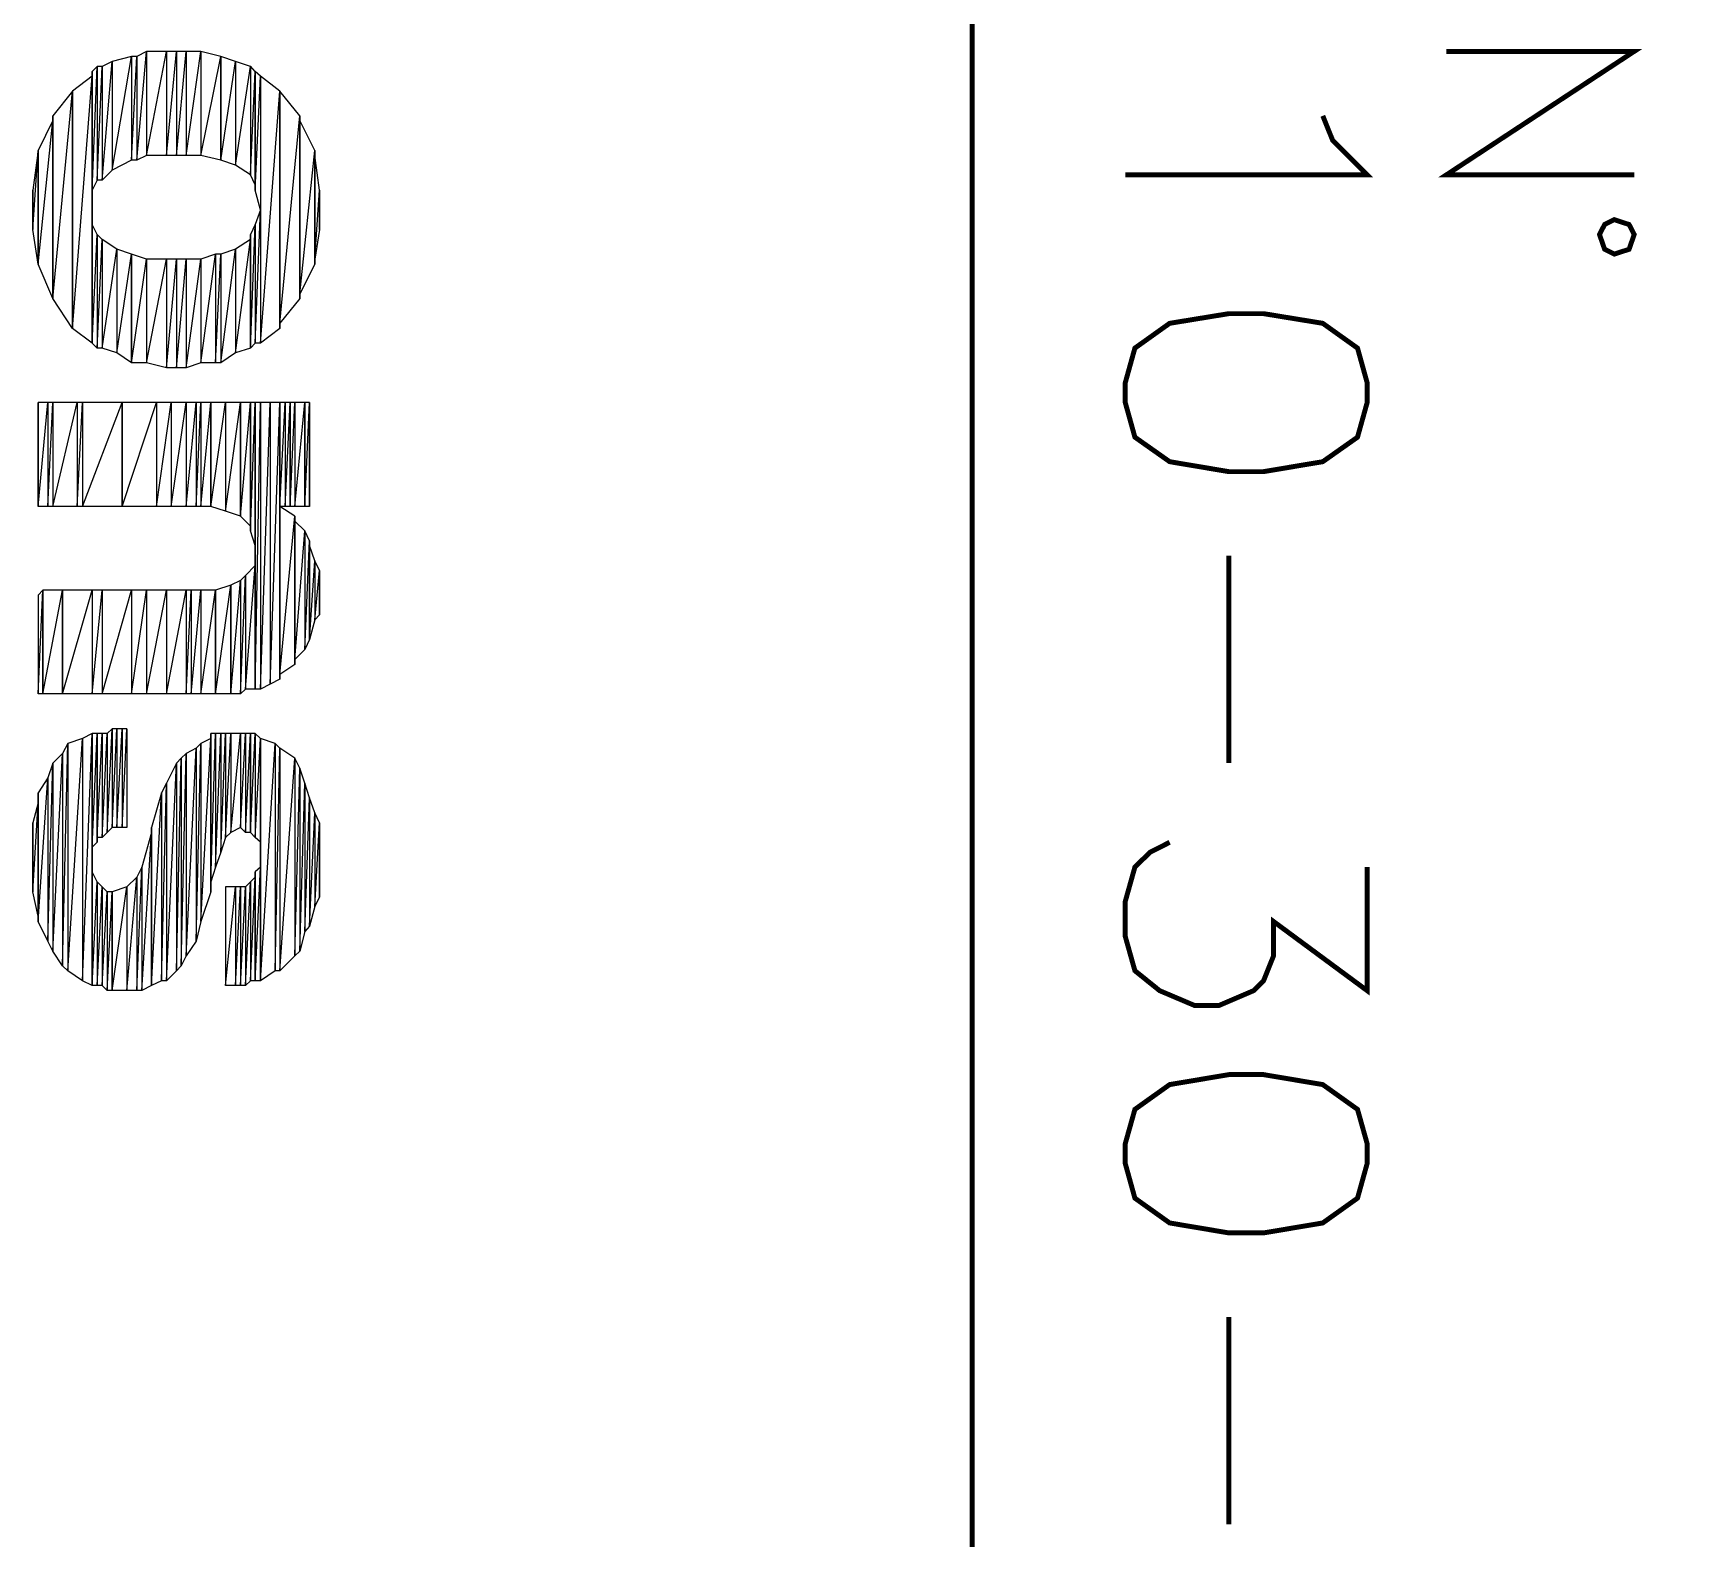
# Model space of a CAD drawing. Extents: x 0.1 to 11.6, y 0.2 to 16.4.
# Drawn here: x 1.1092 to 1.3867, y 1.3485 to 1.6023 of the extents above; entities that cross this region are included whole.
import ezdxf

# ---------------------------------------------------------------- set-up
doc = ezdxf.new("R2010")
doc.units = 0
doc.header["$MEASUREMENT"] = 0

msp = doc.modelspace()

# ---------------------------------------------------------------- linework, layer by layer
at = {"color": 0, "const_width": 0.000833}
for points in [[(1.26752, 11.3108), (1.26752, 0.54834)], [(1.34749, 1.59918), (1.37918, 1.59918), (1.34749, 1.57835), (1.37918, 1.57835)], [(1.32666, 1.58832), (1.32834, 1.58415), (1.33415, 1.57835), (1.29335, 1.57835)], [(1.31082, 1.51417), (1.31082, 1.47917)], [(1.33415, 1.46164), (1.33415, 1.44081), (1.31836, 1.45247), (1.31836, 1.44667), (1.31668, 1.44249), (1.315, 1.44081), (1.30919, 1.43832), (1.30501, 1.43832), (1.29915, 1.44081), (1.29498, 1.44417), (1.29335, 1.44997), (1.29335, 1.45583), (1.29498, 1.46164), (1.29753, 1.46414), (1.30084, 1.46582)], [(1.31082, 1.3858), (1.31082, 1.3508)]]:
    msp.add_lwpolyline(points, dxfattribs=at)
for points in [[(1.26752, 0.54834), (1.81168, 0.54834), (1.26752, 0.54834), (1.81168, 0.54834), (1.81168, 1.81581), (1.26752, 1.81581), (1.26752, 0.54834)], [(1.37581, 1.565), (1.37831, 1.56581), (1.37918, 1.56831), (1.37831, 1.56999), (1.37581, 1.57081), (1.37419, 1.56999), (1.37332, 1.56831), (1.37419, 1.56581), (1.37581, 1.565)], [(1.33415, 1.54329), (1.33252, 1.54915), (1.32666, 1.55333), (1.31668, 1.55496), (1.31082, 1.55496), (1.30084, 1.55333), (1.29498, 1.54915), (1.29335, 1.54329), (1.29335, 1.53999), (1.29498, 1.53413), (1.30084, 1.53), (1.31082, 1.52832), (1.31668, 1.52832), (1.32666, 1.53), (1.33252, 1.53413), (1.33415, 1.53999), (1.33415, 1.54329)], [(1.33415, 1.41499), (1.33252, 1.42079), (1.32666, 1.42497), (1.31668, 1.42665), (1.31082, 1.42665), (1.30084, 1.42497), (1.29498, 1.42079), (1.29335, 1.41499), (1.29335, 1.41168), (1.29498, 1.40582), (1.30084, 1.40164), (1.31082, 1.39996), (1.31668, 1.39996), (1.32666, 1.40164), (1.33252, 1.40582), (1.33415, 1.41168), (1.33415, 1.41499)]]:
    msp.add_lwpolyline(points, close=True, dxfattribs=at)
at = {"color": 0}
for points in [[(1.12831, 1.59918), (1.12668, 1.59831), (1.12668, 1.58083)], [(1.12831, 1.59918), (1.12831, 1.58165), (1.12668, 1.58083)], [(1.13167, 1.59918), (1.12831, 1.59918), (1.12831, 1.58165)], [(1.13167, 1.59918), (1.13167, 1.58165), (1.12831, 1.58165)], [(1.13336, 1.59918), (1.13167, 1.59918), (1.13167, 1.58165)], [(1.13336, 1.59918), (1.13336, 1.58165), (1.13167, 1.58165)], [(1.13498, 1.59918), (1.13336, 1.59918), (1.13336, 1.58165)], [(1.13498, 1.59918), (1.13498, 1.58165), (1.13336, 1.58165)], [(1.13748, 1.59918), (1.13498, 1.59918), (1.13498, 1.58165)], [(1.13748, 1.59918), (1.13748, 1.58165), (1.13498, 1.58165)], [(1.14084, 1.59831), (1.13748, 1.59918), (1.13748, 1.58165)], [(1.12001, 1.59663), (1.11914, 1.59581), (1.11914, 1.57579)], [(1.12001, 1.59663), (1.12001, 1.57747), (1.11914, 1.57579)], [(1.12082, 1.59663), (1.12001, 1.59663), (1.12001, 1.57747)], [(1.12082, 1.59663), (1.12082, 1.57747), (1.12001, 1.57747)], [(1.1225, 1.5975), (1.12082, 1.59663), (1.12082, 1.57747)], [(1.1225, 1.5975), (1.1225, 1.57915), (1.12082, 1.57747)], [(1.12581, 1.59831), (1.1225, 1.5975), (1.1225, 1.57915)], [(1.12581, 1.59831), (1.12581, 1.58083), (1.1225, 1.57915)], [(1.12668, 1.59831), (1.12581, 1.59831), (1.12581, 1.58083)], [(1.12668, 1.59831), (1.12668, 1.58083), (1.12581, 1.58083)], [(1.14084, 1.59831), (1.14084, 1.58083), (1.13748, 1.58165)], [(1.14334, 1.5975), (1.14084, 1.59831), (1.14084, 1.58083)], [(1.14084, 1.59831), (1.14084, 1.58083)], [(1.14084, 1.59831), (1.14084, 1.58083)], [(1.14334, 1.5975), (1.14334, 1.57997), (1.14084, 1.58083)], [(1.14583, 1.59663), (1.14334, 1.5975), (1.14334, 1.57997)], [(1.14583, 1.59663), (1.14583, 1.57835), (1.14334, 1.57997)], [(1.14665, 1.59581), (1.14583, 1.59668), (1.14583, 1.57835)], [(1.11914, 1.595), (1.11583, 1.5925), (1.11583, 1.55246)], [(1.11914, 1.595), (1.11914, 1.54997), (1.11583, 1.55246)], [(1.11914, 1.59581), (1.11914, 1.57249)], [(1.11914, 1.59581), (1.11914, 1.57249)], [(1.14665, 1.59581), (1.14665, 1.57667), (1.14583, 1.57835)], [(1.14752, 1.595), (1.14665, 1.59581), (1.14665, 1.57579)], [(1.14665, 1.59581), (1.14665, 1.57667)], [(1.14665, 1.59581), (1.14665, 1.57585), (1.14665, 1.57667)], [(1.14752, 1.595), (1.14752, 1.57249), (1.14665, 1.57579)], [(1.15082, 1.5925), (1.14752, 1.595), (1.14752, 1.54997)], [(1.11583, 1.5925), (1.11252, 1.58832), (1.11252, 1.55751)], [(1.11583, 1.5925), (1.11583, 1.55246), (1.11252, 1.55751)], [(1.11583, 1.5925), (1.11583, 1.55246)], [(1.11583, 1.5925), (1.11583, 1.55246)], [(1.15082, 1.5925), (1.15082, 1.55246), (1.14752, 1.54997)], [(1.15419, 1.58832), (1.15082, 1.5925), (1.15082, 1.55333)], [(1.15082, 1.5925), (1.15082, 1.55246)], [(1.15082, 1.5925), (1.15082, 1.55246)], [(1.11252, 1.58832), (1.11252, 1.55751)], [(1.11252, 1.58832), (1.11252, 1.55751)], [(1.15419, 1.58832), (1.15419, 1.55751), (1.15082, 1.55333)], [(1.15419, 1.58751), (1.15419, 1.58832), (1.15419, 1.55751)], [(1.11252, 1.58751), (1.11003, 1.58247), (1.11003, 1.56332)], [(1.11252, 1.58751), (1.11252, 1.55751), (1.11003, 1.56332)], [(1.15668, 1.58247), (1.15419, 1.58751), (1.15419, 1.55832)], [(1.15419, 1.58751), (1.15419, 1.55751)], [(1.11003, 1.58247), (1.10916, 1.57579), (1.10916, 1.56917)], [(1.11003, 1.58247), (1.11003, 1.56332), (1.10916, 1.56917)], [(1.11003, 1.58247), (1.11003, 1.56332)], [(1.11003, 1.58247), (1.11003, 1.56332)], [(1.15668, 1.58247), (1.15668, 1.56332), (1.15419, 1.55832)], [(1.15668, 1.58165), (1.15668, 1.58247), (1.15668, 1.56332)], [(1.1575, 1.57579), (1.15668, 1.58165), (1.15668, 1.56412)], [(1.15668, 1.58165), (1.15668, 1.56332)], [(1.10916, 1.57579), (1.10916, 1.56917)], [(1.1575, 1.57579), (1.1575, 1.56917), (1.15668, 1.56412)], [(1.1575, 1.57579), (1.1575, 1.57417)], [(1.1575, 1.57579), (1.1575, 1.56917)], [(1.1575, 1.57579), (1.1575, 1.56917)], [(1.11914, 1.56999), (1.11914, 1.57249), (1.11914, 1.54997)], [(1.14752, 1.57249), (1.14665, 1.56999), (1.14665, 1.54997)], [(1.14752, 1.57249), (1.14752, 1.54997), (1.14665, 1.54997)], [(1.12001, 1.56831), (1.11914, 1.56999), (1.11914, 1.54997)], [(1.11914, 1.56999), (1.11914, 1.54997)], [(1.14665, 1.56999), (1.14583, 1.56831), (1.14583, 1.54915)], [(1.14665, 1.56999), (1.14665, 1.54997), (1.14583, 1.54915)], [(1.12001, 1.56831), (1.12001, 1.54915), (1.11914, 1.54997)], [(1.12082, 1.56749), (1.12001, 1.56831), (1.12001, 1.54915)], [(1.12082, 1.56749), (1.12082, 1.54915), (1.12001, 1.54915)], [(1.12332, 1.56581), (1.12082, 1.56749), (1.12082, 1.54915)], [(1.12332, 1.56581), (1.12332, 1.54833), (1.12082, 1.54915)], [(1.12581, 1.565), (1.12332, 1.56581), (1.12332, 1.54833)], [(1.14334, 1.56581), (1.14084, 1.565), (1.14084, 1.54665)], [(1.14334, 1.56581), (1.14334, 1.54833), (1.14084, 1.54665)], [(1.14583, 1.56749), (1.14334, 1.56581), (1.14334, 1.54833)], [(1.14583, 1.56749), (1.14583, 1.54915), (1.14334, 1.54833)], [(1.14583, 1.56831), (1.14583, 1.54915)], [(1.14583, 1.56831), (1.14583, 1.54915)], [(1.12581, 1.565), (1.12581, 1.54665), (1.12332, 1.54833)], [(1.12831, 1.56412), (1.12581, 1.565), (1.12581, 1.54665)], [(1.12581, 1.565), (1.12581, 1.54665)], [(1.12581, 1.565), (1.12581, 1.54665)], [(1.12831, 1.56412), (1.12831, 1.54665), (1.12581, 1.54665)], [(1.13167, 1.56412), (1.12831, 1.56412), (1.12831, 1.54665)], [(1.13167, 1.56412), (1.13167, 1.54585), (1.12831, 1.54665)], [(1.13336, 1.56412), (1.13167, 1.56412), (1.13167, 1.54585)], [(1.13336, 1.56412), (1.13336, 1.54585), (1.13167, 1.54585)], [(1.13498, 1.56412), (1.13336, 1.56412), (1.13336, 1.54585)], [(1.13498, 1.56412), (1.13498, 1.54585), (1.13336, 1.54585)], [(1.13748, 1.56412), (1.13498, 1.56412), (1.13498, 1.54585)], [(1.13748, 1.56412), (1.13748, 1.54665), (1.13498, 1.54585)], [(1.13997, 1.565), (1.13748, 1.56412), (1.13748, 1.54665)], [(1.13997, 1.565), (1.13997, 1.54665), (1.13748, 1.54665)], [(1.14084, 1.565), (1.13997, 1.565), (1.13997, 1.54665)], [(1.14084, 1.565), (1.14084, 1.54665), (1.13997, 1.54665)], [(1.11165, 1.53999), (1.11003, 1.53999), (1.11003, 1.52246)], [(1.11165, 1.53999), (1.11165, 1.52246), (1.11003, 1.52246)], [(1.11003, 1.53999), (1.11003, 1.52333)], [(1.11003, 1.53999), (1.11003, 1.52246), (1.11003, 1.52333)], [(1.11252, 1.53999), (1.11165, 1.53999), (1.11165, 1.52246)], [(1.11252, 1.53999), (1.11252, 1.52246), (1.11165, 1.52246)], [(1.11664, 1.53999), (1.11252, 1.53999), (1.11252, 1.52246)], [(1.11664, 1.53999), (1.11664, 1.52246), (1.11252, 1.52246)], [(1.11751, 1.53999), (1.11664, 1.53999), (1.11664, 1.52246)], [(1.11751, 1.53999), (1.11751, 1.52246), (1.11664, 1.52246)], [(1.12419, 1.53999), (1.11751, 1.53999), (1.11751, 1.52246)], [(1.12419, 1.53999), (1.12419, 1.52246), (1.11751, 1.52246)], [(1.12999, 1.53999), (1.12419, 1.53999), (1.12419, 1.52246)], [(1.12999, 1.53999), (1.12999, 1.52246), (1.12419, 1.52246)], [(1.12419, 1.53999), (1.12419, 1.52246)], [(1.12419, 1.53999), (1.12419, 1.52246)], [(1.13249, 1.53999), (1.12999, 1.53999), (1.12999, 1.52246)], [(1.13249, 1.53999), (1.13249, 1.52246), (1.12999, 1.52246)], [(1.13498, 1.53999), (1.13249, 1.53999), (1.13249, 1.52246)], [(1.13498, 1.53999), (1.13498, 1.52246), (1.13249, 1.52246)], [(1.13666, 1.53999), (1.13498, 1.53999), (1.13498, 1.52246)], [(1.13666, 1.53999), (1.13666, 1.52246), (1.13498, 1.52246)], [(1.13748, 1.53999), (1.13666, 1.53999), (1.13666, 1.52246)], [(1.13748, 1.53999), (1.13748, 1.52246), (1.13666, 1.52246)], [(1.13916, 1.53999), (1.13748, 1.53999), (1.13748, 1.52246)], [(1.13916, 1.53999), (1.13916, 1.52246), (1.13748, 1.52246)], [(1.14166, 1.53999), (1.13916, 1.53999), (1.13916, 1.52246)], [(1.14166, 1.53999), (1.14166, 1.52165), (1.13916, 1.52246)], [(1.13916, 1.53999), (1.13916, 1.52246)], [(1.13916, 1.53999), (1.13916, 1.52246)], [(1.14415, 1.53999), (1.14166, 1.53999), (1.14166, 1.52165)], [(1.14415, 1.53999), (1.14415, 1.52083), (1.14166, 1.52165)], [(1.14583, 1.53999), (1.14415, 1.53999), (1.14415, 1.52083)], [(1.14583, 1.53999), (1.14583, 1.51915), (1.14415, 1.52083)], [(1.14415, 1.53999), (1.14415, 1.52083)], [(1.14415, 1.53999), (1.14415, 1.52083)], [(1.14665, 1.53999), (1.14583, 1.53999), (1.14583, 1.51833)], [(1.14665, 1.53999), (1.14665, 1.51585), (1.14583, 1.51833)], [(1.14583, 1.53999), (1.14583, 1.51915)], [(1.14583, 1.53999), (1.14583, 1.51833), (1.14583, 1.51915)], [(1.14752, 1.53999), (1.14665, 1.53999), (1.14665, 1.49164)], [(1.14752, 1.53999), (1.14752, 1.49164), (1.14665, 1.49164)], [(1.14665, 1.53999), (1.14665, 1.49164)], [(1.14665, 1.53999), (1.14665, 1.49164)], [(1.14665, 1.53999), (1.14665, 1.51585)], [(1.14665, 1.53999), (1.14665, 1.51497), (1.14665, 1.51585)], [(1.14914, 1.53999), (1.14752, 1.53999), (1.14752, 1.49164)], [(1.14914, 1.53999), (1.14914, 1.49246), (1.14752, 1.49164)], [(1.15082, 1.53999), (1.14914, 1.53999), (1.14914, 1.49246)], [(1.15082, 1.53999), (1.15082, 1.49333), (1.14914, 1.49246)], [(1.15169, 1.53999), (1.15082, 1.53999), (1.15082, 1.52246)], [(1.15169, 1.53999), (1.15169, 1.52246), (1.15082, 1.52246)], [(1.15082, 1.53999), (1.15082, 1.49333)], [(1.15082, 1.53999), (1.15082, 1.49333)], [(1.15082, 1.53999), (1.15082, 1.49333)], [(1.15082, 1.53999), (1.15082, 1.49333)], [(1.15251, 1.53999), (1.15169, 1.53999), (1.15169, 1.52246)], [(1.15251, 1.53999), (1.15251, 1.52246), (1.15169, 1.52246)], [(1.15332, 1.53999), (1.15251, 1.53999), (1.15251, 1.52246)], [(1.15332, 1.53999), (1.15332, 1.52246), (1.15251, 1.52246)], [(1.15251, 1.53999), (1.15251, 1.52246)], [(1.15251, 1.53999), (1.15251, 1.52246)], [(1.155, 1.53999), (1.15332, 1.53999), (1.15332, 1.52246)], [(1.155, 1.53999), (1.155, 1.52246), (1.15332, 1.52246)], [(1.15582, 1.53999), (1.155, 1.53999), (1.155, 1.52246)], [(1.15582, 1.53999), (1.15582, 1.52246), (1.155, 1.52246)], [(1.155, 1.53999), (1.155, 1.52246)], [(1.155, 1.53999), (1.155, 1.52246)], [(1.15582, 1.53999), (1.15582, 1.52246)], [(1.15582, 1.53999), (1.15582, 1.52246)], [(1.15582, 1.53999), (1.15582, 1.52246)], [(1.15582, 1.53999), (1.15582, 1.52246)], [(1.15332, 1.52083), (1.15082, 1.52246), (1.15082, 1.49414)], [(1.15332, 1.52083), (1.15332, 1.49582), (1.15082, 1.49414)], [(1.15332, 1.51997), (1.15332, 1.52083), (1.15332, 1.49582)], [(1.155, 1.51833), (1.15332, 1.51997), (1.15332, 1.49664)], [(1.15332, 1.51997), (1.15332, 1.49582)], [(1.155, 1.51833), (1.155, 1.49832), (1.15332, 1.49664)], [(1.15582, 1.51665), (1.155, 1.51833), (1.155, 1.49832)], [(1.15582, 1.51665), (1.15582, 1.5), (1.155, 1.49832)], [(1.15582, 1.51585), (1.15582, 1.51665), (1.15582, 1.5)], [(1.15668, 1.51329), (1.15582, 1.51585), (1.15582, 1.5)], [(1.15582, 1.51585), (1.15582, 1.5)], [(1.14665, 1.51497), (1.14665, 1.49164)], [(1.14665, 1.51497), (1.14665, 1.49164)], [(1.14665, 1.51497), (1.14665, 1.49164)], [(1.14665, 1.51497), (1.14665, 1.49164)], [(1.15668, 1.51329), (1.15668, 1.50331), (1.15582, 1.5)], [(1.1575, 1.51167), (1.15668, 1.51329), (1.15668, 1.50331)], [(1.14502, 1.51079), (1.14415, 1.50999), (1.14415, 1.49083)], [(1.14502, 1.51079), (1.14502, 1.49164), (1.14415, 1.49083)], [(1.14665, 1.51247), (1.14502, 1.51079), (1.14502, 1.49164)], [(1.14665, 1.51247), (1.14665, 1.49164), (1.14502, 1.49164)], [(1.1575, 1.51167), (1.1575, 1.50418), (1.15668, 1.50331)], [(1.1575, 1.51079), (1.1575, 1.51167), (1.1575, 1.50418)], [(1.1575, 1.50831), (1.1575, 1.51079), (1.1575, 1.50581)], [(1.1575, 1.51079), (1.1575, 1.50418)], [(1.11084, 1.50831), (1.11003, 1.50749), (1.11003, 1.49083)], [(1.11084, 1.50831), (1.11084, 1.49083), (1.11003, 1.49083)], [(1.11415, 1.50831), (1.11084, 1.50831), (1.11084, 1.49083)], [(1.11415, 1.50831), (1.11415, 1.49083), (1.11084, 1.49083)], [(1.11084, 1.50831), (1.11084, 1.49083)], [(1.11084, 1.50831), (1.11084, 1.49083)], [(1.11914, 1.50831), (1.11415, 1.50831), (1.11415, 1.49083)], [(1.11914, 1.50831), (1.11914, 1.49083), (1.11415, 1.49083)], [(1.11415, 1.50831), (1.11415, 1.49083)], [(1.11415, 1.50831), (1.11415, 1.49083)], [(1.12082, 1.50831), (1.11914, 1.50831), (1.11914, 1.49083)], [(1.12082, 1.50831), (1.12082, 1.49083), (1.11914, 1.49083)], [(1.12581, 1.50831), (1.12082, 1.50831), (1.12082, 1.49083)], [(1.12581, 1.50831), (1.12581, 1.49083), (1.12082, 1.49083)], [(1.12831, 1.50831), (1.12581, 1.50831), (1.12581, 1.49083)], [(1.12831, 1.50831), (1.12831, 1.49083), (1.12581, 1.49083)], [(1.13167, 1.50831), (1.12831, 1.50831), (1.12831, 1.49083)], [(1.13167, 1.50831), (1.13167, 1.49083), (1.12831, 1.49083)], [(1.13498, 1.50831), (1.13167, 1.50831), (1.13167, 1.49083)], [(1.13498, 1.50831), (1.13498, 1.49083), (1.13167, 1.49083)], [(1.13585, 1.50831), (1.13498, 1.50831), (1.13498, 1.49083)], [(1.13585, 1.50831), (1.13585, 1.49083), (1.13498, 1.49083)], [(1.13748, 1.50831), (1.13585, 1.50831), (1.13585, 1.49083)], [(1.13748, 1.50831), (1.13748, 1.49083), (1.13585, 1.49083)], [(1.13997, 1.50831), (1.13748, 1.50831), (1.13748, 1.49083)], [(1.13997, 1.50831), (1.13997, 1.49083), (1.13748, 1.49083)], [(1.14252, 1.50917), (1.13997, 1.50831), (1.13997, 1.49083)], [(1.14252, 1.50917), (1.14252, 1.49083), (1.13997, 1.49083)], [(1.13997, 1.50831), (1.13997, 1.49083)], [(1.13997, 1.50831), (1.13997, 1.49083)], [(1.14415, 1.50999), (1.14252, 1.50917), (1.14252, 1.49083)], [(1.14415, 1.50999), (1.14415, 1.49083), (1.14252, 1.49083)], [(1.14252, 1.50917), (1.14252, 1.49083)], [(1.14252, 1.50917), (1.14252, 1.49083)], [(1.1575, 1.50831), (1.1575, 1.50831)], [(1.1575, 1.50831), (1.1575, 1.50581)], [(1.11502, 1.48247), (1.11415, 1.48079), (1.11415, 1.44499)], [(1.11502, 1.48247), (1.11502, 1.44417), (1.11415, 1.44499)], [(1.11751, 1.48335), (1.11502, 1.48247), (1.11502, 1.44417)], [(1.11751, 1.48335), (1.11751, 1.44249), (1.11502, 1.44417)], [(1.11914, 1.48415), (1.11751, 1.48335), (1.11751, 1.44249)], [(1.11914, 1.48415), (1.11914, 1.44168), (1.11751, 1.44249)], [(1.12001, 1.48415), (1.11914, 1.48415), (1.11914, 1.465)], [(1.12001, 1.48415), (1.12001, 1.46582), (1.11914, 1.465)], [(1.11914, 1.48415), (1.11914, 1.46414)], [(1.11914, 1.48415), (1.11914, 1.46414)], [(1.11914, 1.48415), (1.11914, 1.46332)], [(1.11914, 1.48415), (1.11914, 1.46332)], [(1.12082, 1.48415), (1.12001, 1.48415), (1.12001, 1.46664)], [(1.12082, 1.48415), (1.12082, 1.46664), (1.12001, 1.46664)], [(1.12001, 1.48415), (1.12001, 1.46582)], [(1.12001, 1.48415), (1.12001, 1.46582)], [(1.12001, 1.48415), (1.12001, 1.46582)], [(1.12001, 1.48415), (1.12001, 1.46582)], [(1.12169, 1.48415), (1.12082, 1.48415), (1.12082, 1.46664)], [(1.12169, 1.48415), (1.12169, 1.4675), (1.12082, 1.46664)], [(1.1225, 1.48497), (1.12169, 1.48415), (1.12169, 1.4675)], [(1.1225, 1.48497), (1.1225, 1.46832), (1.12169, 1.4675)], [(1.12332, 1.48497), (1.1225, 1.48497), (1.1225, 1.46832)], [(1.12332, 1.48497), (1.12332, 1.46832), (1.1225, 1.46832)], [(1.12419, 1.48497), (1.12332, 1.48497), (1.12332, 1.46832)], [(1.12419, 1.48497), (1.12419, 1.46832), (1.12332, 1.46832)], [(1.125, 1.48497), (1.12419, 1.48497), (1.12419, 1.46832)], [(1.125, 1.48497), (1.125, 1.46832), (1.12419, 1.46832)], [(1.13748, 1.48247), (1.13666, 1.48167), (1.13666, 1.44917)], [(1.13748, 1.48247), (1.13748, 1.45247), (1.13666, 1.44917)], [(1.13916, 1.48335), (1.13748, 1.48247), (1.13748, 1.45247)], [(1.13916, 1.48335), (1.13916, 1.45747), (1.13748, 1.45247)], [(1.13997, 1.48415), (1.13916, 1.48415), (1.13916, 1.45915)], [(1.13997, 1.48415), (1.13997, 1.46164), (1.13916, 1.45915)], [(1.13916, 1.48415), (1.13916, 1.45747)], [(1.13916, 1.48415), (1.13916, 1.45747)], [(1.14084, 1.48415), (1.13997, 1.48415), (1.13997, 1.46164)], [(1.14084, 1.48415), (1.14084, 1.46414), (1.13997, 1.46164)], [(1.14166, 1.48415), (1.14084, 1.48415), (1.14084, 1.46414)], [(1.14166, 1.48415), (1.14166, 1.46664), (1.14084, 1.46414)], [(1.14252, 1.48415), (1.14166, 1.48415), (1.14166, 1.46664)], [(1.14252, 1.48415), (1.14252, 1.4675), (1.14166, 1.46664)], [(1.14415, 1.48415), (1.14252, 1.48415), (1.14252, 1.4675)], [(1.14415, 1.48415), (1.14415, 1.46832), (1.14252, 1.4675)], [(1.14502, 1.48415), (1.14415, 1.48415), (1.14415, 1.46832)], [(1.14502, 1.48415), (1.14502, 1.4675), (1.14415, 1.46832)], [(1.14583, 1.48415), (1.14502, 1.48415), (1.14502, 1.4675)], [(1.14583, 1.48415), (1.14583, 1.4675), (1.14502, 1.4675)], [(1.14665, 1.48415), (1.14583, 1.48415), (1.14583, 1.4675)], [(1.14665, 1.48415), (1.14665, 1.46664), (1.14583, 1.4675)], [(1.14583, 1.48415), (1.14583, 1.4675)], [(1.14583, 1.48415), (1.14583, 1.4675)], [(1.14752, 1.48335), (1.14665, 1.48415), (1.14665, 1.46664)], [(1.14752, 1.48335), (1.14752, 1.46582), (1.14665, 1.46664)], [(1.15001, 1.48247), (1.14752, 1.48335), (1.14752, 1.44249)], [(1.14752, 1.48335), (1.14752, 1.465)], [(1.14752, 1.48335), (1.14752, 1.46332), (1.14752, 1.465)], [(1.14752, 1.48335), (1.14752, 1.46582)], [(1.14752, 1.48335), (1.14752, 1.465), (1.14752, 1.46582)], [(1.15001, 1.48247), (1.15001, 1.44417), (1.14752, 1.44249)], [(1.15082, 1.48167), (1.15001, 1.48247), (1.15001, 1.44417)], [(1.11415, 1.48079), (1.11252, 1.47917), (1.11252, 1.44749)], [(1.11415, 1.48079), (1.11415, 1.44499), (1.11252, 1.44749)], [(1.13417, 1.47999), (1.13336, 1.47917), (1.13336, 1.44417)], [(1.13417, 1.47999), (1.13417, 1.44499), (1.13336, 1.44417)], [(1.13498, 1.48079), (1.13417, 1.47999), (1.13417, 1.44499)], [(1.13498, 1.48079), (1.13498, 1.44667), (1.13417, 1.44499)], [(1.13666, 1.48167), (1.13498, 1.48079), (1.13498, 1.44667)], [(1.13666, 1.48167), (1.13666, 1.44917), (1.13498, 1.44667)], [(1.15082, 1.48167), (1.15082, 1.44417), (1.15001, 1.44417)], [(1.15332, 1.47999), (1.15082, 1.48167), (1.15082, 1.44417)], [(1.15332, 1.47999), (1.15332, 1.44667), (1.15082, 1.44417)], [(1.15419, 1.47831), (1.15332, 1.47999), (1.15332, 1.44667)], [(1.11252, 1.47917), (1.11165, 1.47667), (1.11165, 1.44917)], [(1.11252, 1.47917), (1.11252, 1.44749), (1.11165, 1.44917)], [(1.13336, 1.47917), (1.13167, 1.47581), (1.13167, 1.44249)], [(1.13336, 1.47917), (1.13336, 1.44417), (1.13167, 1.44249)], [(1.15419, 1.47831), (1.15419, 1.44749), (1.15332, 1.44667)], [(1.155, 1.47581), (1.15419, 1.47831), (1.15419, 1.44749)], [(1.11165, 1.47667), (1.11003, 1.47418), (1.11003, 1.45247)], [(1.11165, 1.47667), (1.11165, 1.44917), (1.11003, 1.45247)], [(1.11003, 1.47418), (1.11003, 1.45335)], [(1.11003, 1.47418), (1.11003, 1.45247), (1.11003, 1.45335)], [(1.13086, 1.47418), (1.12918, 1.46832), (1.12918, 1.44168)], [(1.13086, 1.47418), (1.13086, 1.44249), (1.12918, 1.44168)], [(1.13167, 1.47581), (1.13086, 1.47418), (1.13086, 1.44249)], [(1.13167, 1.47581), (1.13167, 1.44249), (1.13086, 1.44249)], [(1.155, 1.47581), (1.155, 1.45079), (1.15419, 1.44749)], [(1.15582, 1.47331), (1.155, 1.47581), (1.155, 1.45079)], [(1.11003, 1.4725), (1.10916, 1.46913), (1.10916, 1.45747)], [(1.11003, 1.4725), (1.11003, 1.45335), (1.10916, 1.45747)], [(1.15582, 1.47331), (1.15582, 1.45167), (1.155, 1.45079)], [(1.15668, 1.47081), (1.15582, 1.47331), (1.15582, 1.45167)], [(1.10916, 1.46913), (1.10916, 1.45915)], [(1.10916, 1.46913), (1.10916, 1.45747), (1.10916, 1.45915)], [(1.15668, 1.47081), (1.15668, 1.45497), (1.15582, 1.45167)], [(1.1575, 1.46913), (1.15668, 1.47081), (1.15668, 1.45497)], [(1.1575, 1.46913), (1.1575, 1.45665), (1.15668, 1.45497)], [(1.1575, 1.46664), (1.1575, 1.46913), (1.1575, 1.45665)], [(1.10916, 1.46664), (1.10916, 1.46251)], [(1.10916, 1.46664), (1.10916, 1.45915), (1.10916, 1.46251)], [(1.12918, 1.4675), (1.1275, 1.46164), (1.1275, 1.44081)], [(1.12918, 1.4675), (1.12918, 1.44168), (1.1275, 1.44081)], [(1.12918, 1.46832), (1.12918, 1.44168)], [(1.12918, 1.46832), (1.12918, 1.44168)], [(1.1575, 1.46582), (1.1575, 1.46664), (1.1575, 1.46083)], [(1.1575, 1.46664), (1.1575, 1.45665)], [(1.1575, 1.46164), (1.1575, 1.46582), (1.1575, 1.46083)], [(1.1575, 1.46582), (1.1575, 1.46083)], [(1.10916, 1.465), (1.10916, 1.46251), (1.10916, 1.46414)], [(1.11914, 1.46164), (1.11914, 1.46332), (1.11914, 1.44168)], [(1.14752, 1.46332), (1.14752, 1.44249)], [(1.14752, 1.46332), (1.14752, 1.44249)], [(1.11914, 1.46083), (1.11914, 1.46164), (1.11914, 1.44168)], [(1.11914, 1.46164), (1.11914, 1.44168)], [(1.12001, 1.45915), (1.11914, 1.46083), (1.11914, 1.44168)], [(1.11914, 1.46083), (1.11914, 1.44168)], [(1.1275, 1.46164), (1.12668, 1.45996), (1.12668, 1.44081)], [(1.1275, 1.46164), (1.1275, 1.44081), (1.12668, 1.44081)], [(1.14752, 1.46164), (1.14665, 1.46083), (1.14665, 1.44249)], [(1.14752, 1.46164), (1.14752, 1.44249), (1.14665, 1.44249)], [(1.14665, 1.46083), (1.14665, 1.44249)], [(1.14665, 1.46083), (1.14665, 1.44249)], [(1.14752, 1.46251), (1.14752, 1.44249)], [(1.14752, 1.46251), (1.14752, 1.44249)], [(1.14752, 1.46251), (1.14752, 1.44249)], [(1.14752, 1.46251), (1.14752, 1.44249)], [(1.12001, 1.45915), (1.12001, 1.44168), (1.11914, 1.44168)], [(1.12082, 1.45833), (1.12001, 1.45915), (1.12001, 1.44168)], [(1.12082, 1.45833), (1.12082, 1.44168), (1.12001, 1.44168)], [(1.12169, 1.45747), (1.12082, 1.45833), (1.12082, 1.44168)], [(1.12169, 1.45747), (1.12169, 1.44081), (1.12082, 1.44168)], [(1.1225, 1.45747), (1.12169, 1.45747), (1.12169, 1.44081)], [(1.1225, 1.45747), (1.1225, 1.44081), (1.12169, 1.44081)], [(1.125, 1.45833), (1.1225, 1.45747), (1.1225, 1.44081)], [(1.125, 1.45833), (1.125, 1.44081), (1.1225, 1.44081)], [(1.1225, 1.45747), (1.1225, 1.44081)], [(1.1225, 1.45747), (1.1225, 1.44081)], [(1.12668, 1.45996), (1.125, 1.45833), (1.125, 1.44081)], [(1.12668, 1.45996), (1.12668, 1.44081), (1.125, 1.44081)], [(1.14334, 1.45833), (1.14166, 1.45833), (1.14166, 1.44168)], [(1.14334, 1.45833), (1.14334, 1.44168), (1.14166, 1.44168)], [(1.14415, 1.45833), (1.14334, 1.45833), (1.14334, 1.44168)], [(1.14415, 1.45833), (1.14415, 1.44168), (1.14334, 1.44168)], [(1.14502, 1.45833), (1.14415, 1.45833), (1.14415, 1.44168)], [(1.14502, 1.45833), (1.14502, 1.44168), (1.14415, 1.44168)], [(1.14583, 1.45915), (1.14502, 1.45833), (1.14502, 1.44168)], [(1.14583, 1.45915), (1.14583, 1.44249), (1.14502, 1.44168)], [(1.14665, 1.45996), (1.14583, 1.45915), (1.14583, 1.44249)], [(1.14665, 1.45996), (1.14665, 1.44249), (1.14583, 1.44249)]]:
    msp.add_lwpolyline(points, close=True, dxfattribs=at)

doc.saveas('drawing.dxf')
